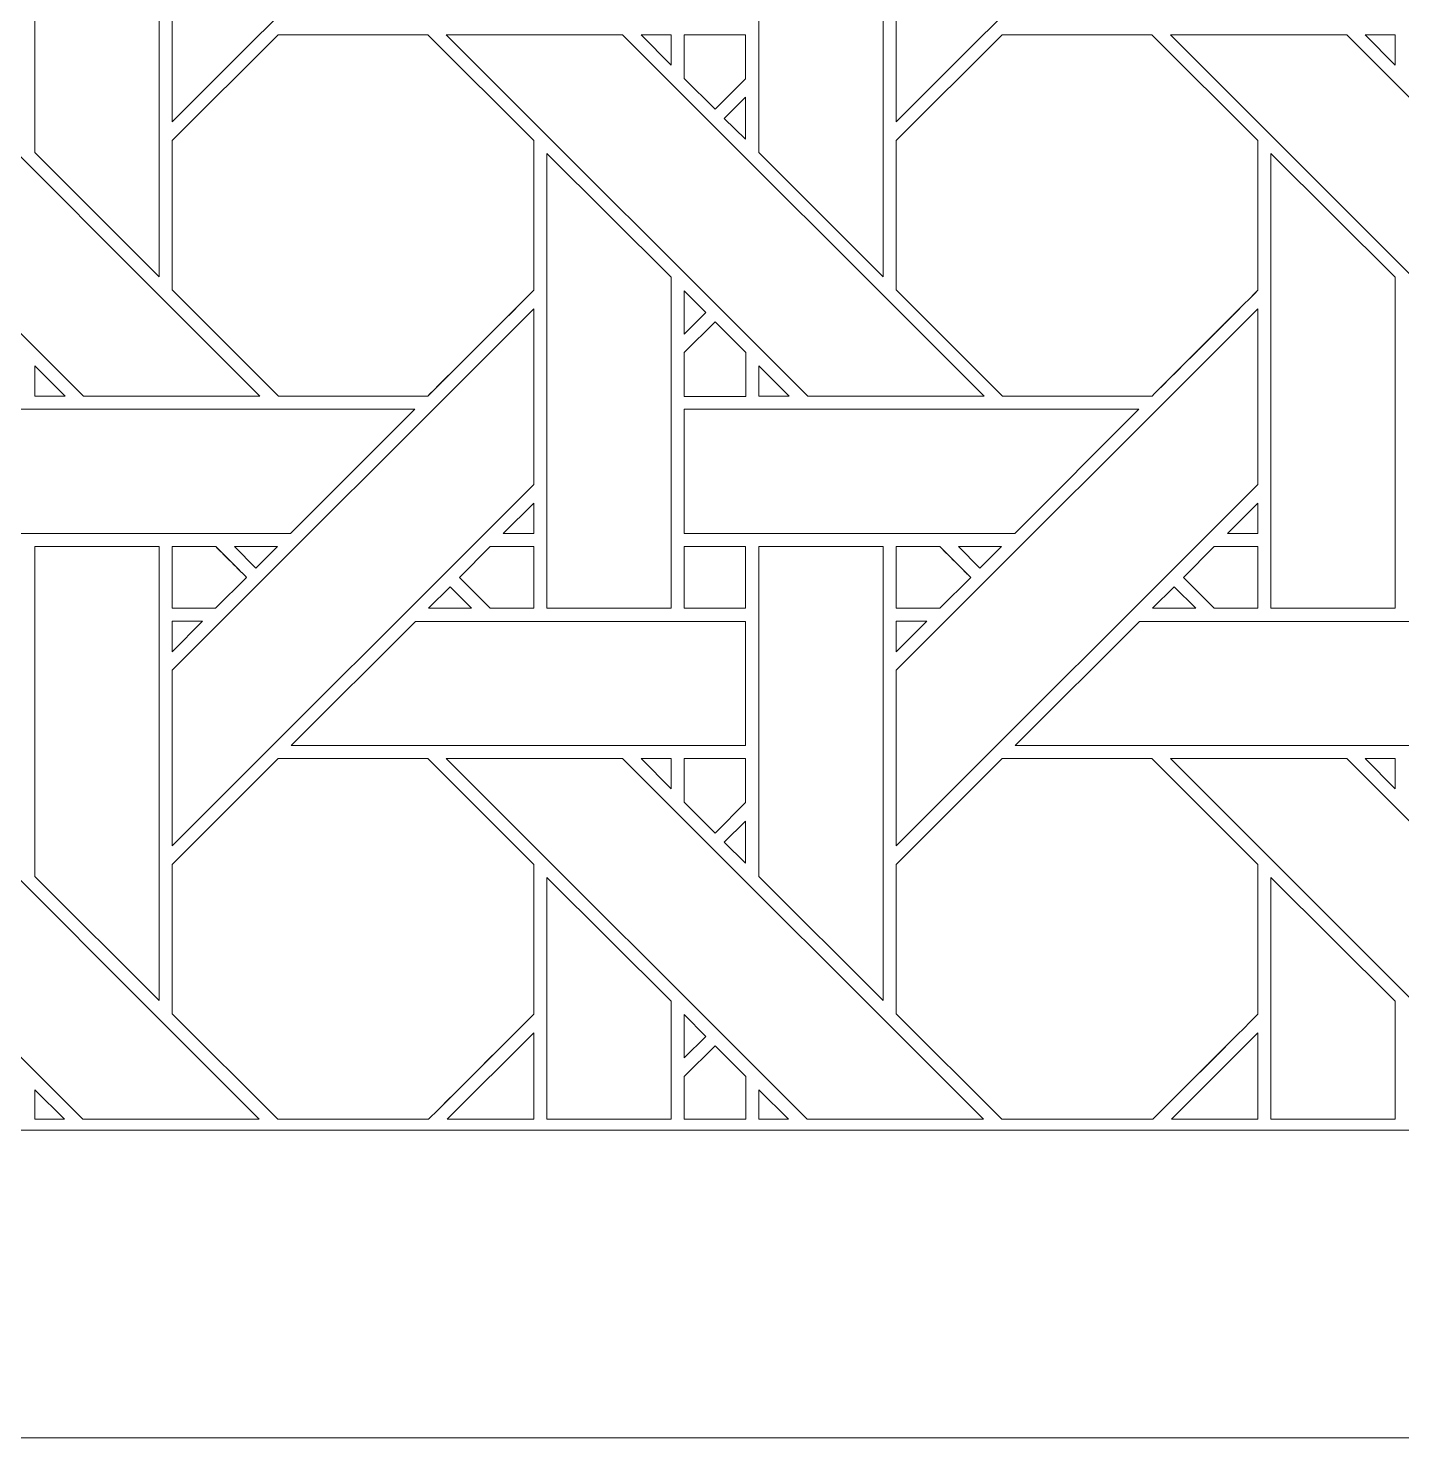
# Model space of a CAD drawing. Header units: inches. Extents: x 5.4 to 19.4, y 5.6 to 12.6.
# Drawn here: x 15.752 to 17.552, y 5.595 to 7.442 of the extents above; entities that cross this region are included whole.
import ezdxf

# ---------------------------------------------------------------- set-up
doc = ezdxf.new("R2010")
doc.units = ezdxf.units.IN
doc.header["$MEASUREMENT"] = 0
doc.layers.add('Design', color=7, linetype='Continuous', lineweight=0)

msp = doc.modelspace()

# ---------------------------------------------------------------- linework, layer by layer
at = {"layer": 'Design'}
for points, knots in [([(5.3829, 12.5948), (5.3829, 12.5948), (5.3829, 5.5948), (5.3829, 5.5948), (5.3829, 5.5948), (19.3829, 5.5948), (19.3829, 5.5948), (19.3829, 5.5948), (19.3829, 12.5948), (19.3829, 12.5948), (19.3829, 12.5948), (5.3829, 12.5948), (5.3829, 12.5948)], [0, 0, 0, 0, 1, 1, 1, 2, 2, 2, 3, 3, 3, 4, 4, 4, 4]), ([(5.8069, 12.1914), (5.8069, 12.1914), (5.8069, 5.9981), (5.8069, 5.9981), (5.8069, 5.9981), (18.9588, 5.9981), (18.9588, 5.9981), (18.9588, 5.9981), (18.9588, 12.1914), (18.9588, 12.1914), (18.9588, 12.1914), (5.8069, 12.1914), (5.8069, 12.1914)], [0, 0, 0, 0, 1, 1, 1, 2, 2, 2, 3, 3, 3, 4, 4, 4, 4]), ([(15.941, 7.5494), (15.941, 7.5494), (16.4146, 8.023), (16.4146, 8.023), (16.4146, 8.023), (16.4146, 7.7929), (16.4146, 7.7929), (16.4146, 7.7929), (15.941, 7.3193), (15.941, 7.3193), (15.941, 7.3193), (15.941, 7.5494), (15.941, 7.5494)], [0, 0, 0, 0, 1, 1, 1, 2, 2, 2, 3, 3, 3, 4, 4, 4, 4]), ([(16.8897, 7.5494), (16.8897, 7.5494), (17.3633, 8.023), (17.3633, 8.023), (17.3633, 8.023), (17.3633, 7.793), (17.3633, 7.793), (17.3633, 7.793), (16.8897, 7.3193), (16.8897, 7.3193), (16.8897, 7.3193), (16.8897, 7.5494), (16.8897, 7.5494)], [0, 0, 0, 0, 1, 1, 1, 2, 2, 2, 3, 3, 3, 4, 4, 4, 4]), ([(15.9238, 7.7115), (15.9238, 7.7115), (15.9238, 7.1164), (15.9238, 7.1164), (15.9238, 7.1164), (15.7609, 7.2793), (15.7609, 7.2793), (15.7609, 7.2793), (15.7609, 7.7115), (15.7609, 7.7115), (15.7609, 7.7115), (15.9238, 7.7115), (15.9238, 7.7115)], [0, 0, 0, 0, 1, 1, 1, 2, 2, 2, 3, 3, 3, 4, 4, 4, 4]), ([(16.8725, 7.7115), (16.8725, 7.7115), (16.8725, 7.1164), (16.8725, 7.1164), (16.8725, 7.1164), (16.7096, 7.2793), (16.7096, 7.2793), (16.7096, 7.2793), (16.7096, 7.7115), (16.7096, 7.7115), (16.7096, 7.7115), (16.8725, 7.7115), (16.8725, 7.7115)], [0, 0, 0, 0, 1, 1, 1, 2, 2, 2, 3, 3, 3, 4, 4, 4, 4]), ([(15.3514, 7.4336), (15.3514, 7.4336), (15.5823, 7.4336), (15.5823, 7.4336), (15.5823, 7.4336), (16.056, 6.96), (16.056, 6.96), (16.056, 6.96), (15.8249, 6.96), (15.8249, 6.96), (15.8249, 6.96), (15.3514, 7.4336), (15.3514, 7.4336)], [0, 0, 0, 0, 1, 1, 1, 2, 2, 2, 3, 3, 3, 4, 4, 4, 4]), ([(16.0797, 7.4336), (16.0797, 7.4336), (16.2759, 7.4336), (16.2759, 7.4336), (16.2759, 7.4336), (16.4146, 7.2949), (16.4146, 7.2949), (16.4146, 7.2949), (16.4146, 7.0987), (16.4146, 7.0987), (16.3968, 7.0807), (16.2849, 6.969), (16.2759, 6.96), (16.2759, 6.96), (16.0802, 6.96), (16.0802, 6.96), (16.0802, 6.96), (15.941, 7.0992), (15.941, 7.0992), (15.941, 7.0992), (15.941, 7.2949), (15.941, 7.2949), (15.941, 7.2949), (16.0797, 7.4336), (16.0797, 7.4336)], [0, 0, 0, 0, 1, 1, 1, 2, 2, 2, 3, 3, 3, 4, 4, 4, 5, 5, 5, 6, 6, 6, 7, 7, 7, 8, 8, 8, 8]), ([(15.941, 7.0992), (15.941, 7.0992), (15.941, 7.2949), (15.941, 7.2949), (15.941, 7.2949), (16.0797, 7.4336), (16.0797, 7.4336), (16.0797, 7.4336), (16.2759, 7.4336), (16.2759, 7.4336), (16.2759, 7.4336), (16.4146, 7.2949), (16.4146, 7.2949), (16.4146, 7.2949), (16.4146, 7.0987), (16.4146, 7.0987), (16.3967, 7.0806), (16.2848, 6.9689), (16.2759, 6.96), (16.2759, 6.96), (16.0802, 6.96), (16.0802, 6.96), (16.0802, 6.96), (15.941, 7.0992), (15.941, 7.0992)], [0, 0, 0, 0, 1, 1, 1, 2, 2, 2, 3, 3, 3, 4, 4, 4, 5, 5, 5, 6, 6, 6, 7, 7, 7, 8, 8, 8, 8]), ([(16.3001, 7.4336), (16.3001, 7.4336), (16.531, 7.4336), (16.531, 7.4336), (16.531, 7.4336), (17.0047, 6.96), (17.0047, 6.96), (17.0047, 6.96), (16.7736, 6.96), (16.7736, 6.96), (16.7736, 6.96), (16.3001, 7.4336), (16.3001, 7.4336)], [0, 0, 0, 0, 1, 1, 1, 2, 2, 2, 3, 3, 3, 4, 4, 4, 4]), ([(16.5946, 7.4336), (16.5946, 7.4336), (16.5946, 7.3938), (16.5946, 7.3938), (16.5946, 7.3938), (16.5552, 7.4336), (16.5552, 7.4336), (16.5552, 7.4336), (16.5946, 7.4336), (16.5946, 7.4336)], [0, 0, 0, 0, 1, 1, 1, 2, 2, 2, 3, 3, 3, 3]), ([(16.6921, 7.4336), (16.6921, 7.4336), (16.6921, 7.376), (16.6921, 7.376), (16.6921, 7.376), (16.6522, 7.3361), (16.6522, 7.3361), (16.6522, 7.3361), (16.6118, 7.3764), (16.6118, 7.3764), (16.6118, 7.3764), (16.6118, 7.4336), (16.6118, 7.4336), (16.6118, 7.4336), (16.6921, 7.4336), (16.6921, 7.4336)], [0, 0, 0, 0, 1, 1, 1, 2, 2, 2, 3, 3, 3, 4, 4, 4, 5, 5, 5, 5]), ([(16.6522, 7.3361), (16.6522, 7.3361), (16.6118, 7.3764), (16.6118, 7.3764), (16.6118, 7.3764), (16.6118, 7.4336), (16.6118, 7.4336), (16.6118, 7.4336), (16.6921, 7.4336), (16.6921, 7.4336), (16.6921, 7.4336), (16.6921, 7.376), (16.6921, 7.376), (16.6921, 7.376), (16.6522, 7.3361), (16.6522, 7.3361)], [0, 0, 0, 0, 1, 1, 1, 2, 2, 2, 3, 3, 3, 4, 4, 4, 5, 5, 5, 5]), ([(17.0284, 7.4336), (17.0284, 7.4336), (17.2246, 7.4336), (17.2246, 7.4336), (17.2246, 7.4336), (17.3634, 7.2949), (17.3634, 7.2949), (17.3634, 7.2949), (17.3634, 7.0987), (17.3634, 7.0987), (17.3456, 7.0807), (17.2336, 6.969), (17.2247, 6.96), (17.2247, 6.96), (17.029, 6.96), (17.029, 6.96), (17.029, 6.96), (16.8897, 7.0992), (16.8897, 7.0992), (16.8897, 7.0992), (16.8897, 7.2949), (16.8897, 7.2949), (16.8897, 7.2949), (17.0284, 7.4336), (17.0284, 7.4336)], [0, 0, 0, 0, 1, 1, 1, 2, 2, 2, 3, 3, 3, 4, 4, 4, 5, 5, 5, 6, 6, 6, 7, 7, 7, 8, 8, 8, 8]), ([(17.029, 6.96), (17.029, 6.96), (16.8897, 7.0992), (16.8897, 7.0992), (16.8897, 7.0992), (16.8897, 7.2949), (16.8897, 7.2949), (16.8897, 7.2949), (17.0284, 7.4336), (17.0284, 7.4336), (17.0284, 7.4336), (17.2246, 7.4336), (17.2246, 7.4336), (17.2246, 7.4336), (17.3634, 7.2949), (17.3634, 7.2949), (17.3634, 7.2949), (17.3634, 7.0987), (17.3634, 7.0987), (17.3454, 7.0806), (17.2335, 6.9689), (17.2247, 6.96), (17.2247, 6.96), (17.029, 6.96), (17.029, 6.96)], [0, 0, 0, 0, 1, 1, 1, 2, 2, 2, 3, 3, 3, 4, 4, 4, 5, 5, 5, 6, 6, 6, 7, 7, 7, 8, 8, 8, 8]), ([(17.2488, 7.4336), (17.2488, 7.4336), (17.4798, 7.4336), (17.4798, 7.4336), (17.4798, 7.4336), (17.9534, 6.96), (17.9534, 6.96), (17.9534, 6.96), (17.7224, 6.96), (17.7224, 6.96), (17.7224, 6.96), (17.2488, 7.4336), (17.2488, 7.4336)], [0, 0, 0, 0, 1, 1, 1, 2, 2, 2, 3, 3, 3, 4, 4, 4, 4]), ([(17.5433, 7.4336), (17.5433, 7.4336), (17.5433, 7.3938), (17.5433, 7.3938), (17.5433, 7.3938), (17.5039, 7.4336), (17.5039, 7.4336), (17.5039, 7.4336), (17.5433, 7.4336), (17.5433, 7.4336)], [0, 0, 0, 0, 1, 1, 1, 2, 2, 2, 3, 3, 3, 3]), ([(16.6921, 7.3518), (16.6921, 7.3518), (16.6921, 7.2966), (16.6921, 7.2966), (16.6921, 7.2966), (16.6643, 7.324), (16.6643, 7.324), (16.6643, 7.324), (16.6921, 7.3518), (16.6921, 7.3518)], [0, 0, 0, 0, 1, 1, 1, 2, 2, 2, 3, 3, 3, 3]), ([(16.5945, 7.1157), (16.5945, 7.1157), (16.5945, 6.682), (16.5945, 6.682), (16.5945, 6.682), (16.4317, 6.682), (16.4317, 6.682), (16.4317, 6.682), (16.4317, 7.2778), (16.4317, 7.2778), (16.4317, 7.2778), (16.5945, 7.1157), (16.5945, 7.1157)], [0, 0, 0, 0, 1, 1, 1, 2, 2, 2, 3, 3, 3, 4, 4, 4, 4]), ([(17.5432, 7.1157), (17.5432, 7.1157), (17.5432, 6.682), (17.5432, 6.682), (17.5432, 6.682), (17.3805, 6.682), (17.3805, 6.682), (17.3805, 6.682), (17.3805, 7.2778), (17.3805, 7.2778), (17.3805, 7.2778), (17.5432, 7.1157), (17.5432, 7.1157)], [0, 0, 0, 0, 1, 1, 1, 2, 2, 2, 3, 3, 3, 4, 4, 4, 4]), ([(16.6118, 7.0982), (16.6118, 7.0982), (16.64, 7.0696), (16.64, 7.0696), (16.64, 7.0696), (16.6118, 7.0414), (16.6118, 7.0414), (16.6118, 7.0414), (16.6118, 7.0982), (16.6118, 7.0982)], [0, 0, 0, 0, 1, 1, 1, 2, 2, 2, 3, 3, 3, 3]), ([(15.941, 6.6007), (15.941, 6.6007), (16.4146, 7.0743), (16.4146, 7.0743), (16.4146, 7.0743), (16.4146, 6.8442), (16.4146, 6.8442), (16.4146, 6.8442), (15.941, 6.3706), (15.941, 6.3706), (15.941, 6.3706), (15.941, 6.6007), (15.941, 6.6007)], [0, 0, 0, 0, 1, 1, 1, 2, 2, 2, 3, 3, 3, 4, 4, 4, 4]), ([(16.6118, 6.9597), (16.6118, 6.9597), (16.6118, 7.017), (16.6118, 7.017), (16.6118, 7.017), (16.6522, 7.0574), (16.6522, 7.0574), (16.6522, 7.0574), (16.6925, 7.017), (16.6925, 7.017), (16.6925, 7.017), (16.6925, 6.9597), (16.6925, 6.9597), (16.6925, 6.9597), (16.6118, 6.9597), (16.6118, 6.9597)], [0, 0, 0, 0, 1, 1, 1, 2, 2, 2, 3, 3, 3, 4, 4, 4, 5, 5, 5, 5]), ([(16.6925, 7.017), (16.6925, 7.017), (16.6925, 6.9597), (16.6925, 6.9597), (16.6925, 6.9597), (16.6118, 6.9597), (16.6118, 6.9597), (16.6118, 6.9597), (16.6118, 7.017), (16.6118, 7.017), (16.6118, 7.017), (16.6522, 7.0574), (16.6522, 7.0574), (16.6522, 7.0574), (16.6925, 7.017), (16.6925, 7.017)], [0, 0, 0, 0, 1, 1, 1, 2, 2, 2, 3, 3, 3, 4, 4, 4, 5, 5, 5, 5]), ([(16.8897, 6.6007), (16.8897, 6.6007), (17.3633, 7.0743), (17.3633, 7.0743), (17.3633, 7.0743), (17.3633, 6.8442), (17.3633, 6.8442), (17.3633, 6.8442), (16.8897, 6.3706), (16.8897, 6.3706), (16.8897, 6.3706), (16.8897, 6.6007), (16.8897, 6.6007)], [0, 0, 0, 0, 1, 1, 1, 2, 2, 2, 3, 3, 3, 4, 4, 4, 4]), ([(15.8007, 6.96), (15.8007, 6.96), (15.761, 6.96), (15.761, 6.96), (15.761, 6.96), (15.761, 6.9998), (15.761, 6.9998), (15.761, 6.9998), (15.8007, 6.96), (15.8007, 6.96)], [0, 0, 0, 0, 1, 1, 1, 2, 2, 2, 3, 3, 3, 3]), ([(16.7494, 6.96), (16.7494, 6.96), (16.7097, 6.96), (16.7097, 6.96), (16.7097, 6.96), (16.7097, 6.9998), (16.7097, 6.9998), (16.7097, 6.9998), (16.7494, 6.96), (16.7494, 6.96)], [0, 0, 0, 0, 1, 1, 1, 2, 2, 2, 3, 3, 3, 3]), ([(15.6631, 6.78), (15.6631, 6.78), (15.6631, 6.9427), (15.6631, 6.9427), (15.6631, 6.9427), (16.2588, 6.9427), (16.2588, 6.9427), (16.2588, 6.9427), (16.0961, 6.78), (16.0961, 6.78), (16.0961, 6.78), (15.6631, 6.78), (15.6631, 6.78)], [0, 0, 0, 0, 1, 1, 1, 2, 2, 2, 3, 3, 3, 4, 4, 4, 4]), ([(16.6118, 6.78), (16.6118, 6.78), (16.6118, 6.9427), (16.6118, 6.9427), (16.6118, 6.9427), (17.2075, 6.9427), (17.2075, 6.9427), (17.2075, 6.9427), (17.0448, 6.78), (17.0448, 6.78), (17.0448, 6.78), (16.6118, 6.78), (16.6118, 6.78)], [0, 0, 0, 0, 1, 1, 1, 2, 2, 2, 3, 3, 3, 4, 4, 4, 4]), ([(16.3748, 6.7801), (16.3748, 6.7801), (16.4146, 6.8198), (16.4146, 6.8198), (16.4146, 6.8198), (16.4146, 6.7801), (16.4146, 6.7801), (16.4146, 6.7801), (16.3748, 6.7801), (16.3748, 6.7801)], [0, 0, 0, 0, 1, 1, 1, 2, 2, 2, 3, 3, 3, 3]), ([(17.3236, 6.7801), (17.3236, 6.7801), (17.3634, 6.8198), (17.3634, 6.8198), (17.3634, 6.8198), (17.3634, 6.7801), (17.3634, 6.7801), (17.3634, 6.7801), (17.3236, 6.7801), (17.3236, 6.7801)], [0, 0, 0, 0, 1, 1, 1, 2, 2, 2, 3, 3, 3, 3]), ([(15.9238, 6.7628), (15.9238, 6.7628), (15.9238, 6.1677), (15.9238, 6.1677), (15.9238, 6.1677), (15.7609, 6.3306), (15.7609, 6.3306), (15.7609, 6.3306), (15.7609, 6.7628), (15.7609, 6.7628), (15.7609, 6.7628), (15.9238, 6.7628), (15.9238, 6.7628)], [0, 0, 0, 0, 1, 1, 1, 2, 2, 2, 3, 3, 3, 4, 4, 4, 4]), ([(15.998, 6.7627), (16.0032, 6.7576), (16.0339, 6.7268), (16.0384, 6.7224), (16.0384, 6.7224), (15.9979, 6.682), (15.9979, 6.682), (15.9979, 6.682), (15.941, 6.682), (15.941, 6.682), (15.941, 6.682), (15.941, 6.7627), (15.941, 6.7627), (15.941, 6.7627), (15.998, 6.7627), (15.998, 6.7627)], [0, 0, 0, 0, 1, 1, 1, 2, 2, 2, 3, 3, 3, 4, 4, 4, 5, 5, 5, 5]), ([(15.941, 6.682), (15.941, 6.682), (15.941, 6.7627), (15.941, 6.7627), (15.941, 6.7627), (15.998, 6.7627), (15.998, 6.7627), (16.0036, 6.7572), (16.0384, 6.7224), (16.0384, 6.7224), (16.0384, 6.7224), (15.9979, 6.682), (15.9979, 6.682), (15.9979, 6.682), (15.941, 6.682), (15.941, 6.682)], [0, 0, 0, 0, 1, 1, 1, 2, 2, 2, 3, 3, 3, 4, 4, 4, 5, 5, 5, 5]), ([(16.0224, 6.7628), (16.0224, 6.7628), (16.0788, 6.7628), (16.0788, 6.7628), (16.0788, 6.7628), (16.0506, 6.7346), (16.0506, 6.7346), (16.0506, 6.7346), (16.0224, 6.7628), (16.0224, 6.7628)], [0, 0, 0, 0, 1, 1, 1, 2, 2, 2, 3, 3, 3, 3]), ([(16.4146, 6.7628), (16.4146, 6.7628), (16.4146, 6.682), (16.4146, 6.682), (16.4146, 6.682), (16.3575, 6.682), (16.3575, 6.682), (16.3575, 6.682), (16.3172, 6.7223), (16.3172, 6.7223), (16.3172, 6.7223), (16.3576, 6.7628), (16.3576, 6.7628), (16.3576, 6.7628), (16.4146, 6.7628), (16.4146, 6.7628)], [0, 0, 0, 0, 1, 1, 1, 2, 2, 2, 3, 3, 3, 4, 4, 4, 5, 5, 5, 5]), ([(16.3172, 6.7223), (16.3172, 6.7223), (16.3576, 6.7628), (16.3576, 6.7628), (16.3576, 6.7628), (16.4146, 6.7628), (16.4146, 6.7628), (16.4146, 6.7628), (16.4146, 6.682), (16.4146, 6.682), (16.4146, 6.682), (16.3575, 6.682), (16.3575, 6.682), (16.3575, 6.682), (16.3172, 6.7223), (16.3172, 6.7223)], [0, 0, 0, 0, 1, 1, 1, 2, 2, 2, 3, 3, 3, 4, 4, 4, 5, 5, 5, 5]), ([(16.6921, 6.7627), (16.6921, 6.7627), (16.6921, 6.682), (16.6921, 6.682), (16.6921, 6.682), (16.6118, 6.682), (16.6118, 6.682), (16.6118, 6.682), (16.6118, 6.7627), (16.6118, 6.7627), (16.6118, 6.7627), (16.6921, 6.7627), (16.6921, 6.7627)], [0, 0, 0, 0, 1, 1, 1, 2, 2, 2, 3, 3, 3, 4, 4, 4, 4]), ([(16.6921, 6.7627), (16.6921, 6.7627), (16.6921, 6.682), (16.6921, 6.682), (16.6921, 6.682), (16.6118, 6.682), (16.6118, 6.682), (16.6118, 6.682), (16.6118, 6.7627), (16.6118, 6.7627), (16.6118, 6.7627), (16.6921, 6.7627), (16.6921, 6.7627)], [0, 0, 0, 0, 1, 1, 1, 2, 2, 2, 3, 3, 3, 4, 4, 4, 4]), ([(16.8725, 6.7628), (16.8725, 6.7628), (16.8725, 6.1677), (16.8725, 6.1677), (16.8725, 6.1677), (16.7096, 6.3306), (16.7096, 6.3306), (16.7096, 6.3306), (16.7096, 6.7628), (16.7096, 6.7628), (16.7096, 6.7628), (16.8725, 6.7628), (16.8725, 6.7628)], [0, 0, 0, 0, 1, 1, 1, 2, 2, 2, 3, 3, 3, 4, 4, 4, 4]), ([(16.9468, 6.7627), (16.9519, 6.7576), (16.9827, 6.7268), (16.9871, 6.7224), (16.9871, 6.7224), (16.9467, 6.682), (16.9467, 6.682), (16.9467, 6.682), (16.8897, 6.682), (16.8897, 6.682), (16.8897, 6.682), (16.8897, 6.7627), (16.8897, 6.7627), (16.8897, 6.7627), (16.9468, 6.7627), (16.9468, 6.7627)], [0, 0, 0, 0, 1, 1, 1, 2, 2, 2, 3, 3, 3, 4, 4, 4, 5, 5, 5, 5]), ([(16.8897, 6.682), (16.8897, 6.682), (16.8897, 6.7627), (16.8897, 6.7627), (16.8897, 6.7627), (16.9468, 6.7627), (16.9468, 6.7627), (16.9521, 6.7575), (16.9829, 6.7266), (16.9871, 6.7224), (16.9871, 6.7224), (16.9467, 6.682), (16.9467, 6.682), (16.9467, 6.682), (16.8897, 6.682), (16.8897, 6.682)], [0, 0, 0, 0, 1, 1, 1, 2, 2, 2, 3, 3, 3, 4, 4, 4, 5, 5, 5, 5]), ([(16.9711, 6.7628), (16.9711, 6.7628), (17.0276, 6.7628), (17.0276, 6.7628), (17.0276, 6.7628), (16.9993, 6.7346), (16.9993, 6.7346), (16.9993, 6.7346), (16.9711, 6.7628), (16.9711, 6.7628)], [0, 0, 0, 0, 1, 1, 1, 2, 2, 2, 3, 3, 3, 3]), ([(17.3634, 6.7628), (17.3634, 6.7628), (17.3634, 6.682), (17.3634, 6.682), (17.3634, 6.682), (17.3063, 6.682), (17.3063, 6.682), (17.3063, 6.682), (17.2659, 6.7223), (17.2659, 6.7223), (17.2659, 6.7223), (17.3063, 6.7628), (17.3063, 6.7628), (17.3063, 6.7628), (17.3634, 6.7628), (17.3634, 6.7628)], [0, 0, 0, 0, 1, 1, 1, 2, 2, 2, 3, 3, 3, 4, 4, 4, 5, 5, 5, 5]), ([(17.2659, 6.7223), (17.2659, 6.7223), (17.3063, 6.7628), (17.3063, 6.7628), (17.3063, 6.7628), (17.3634, 6.7628), (17.3634, 6.7628), (17.3634, 6.7628), (17.3634, 6.682), (17.3634, 6.682), (17.3634, 6.682), (17.3063, 6.682), (17.3063, 6.682), (17.3063, 6.682), (17.2659, 6.7223), (17.2659, 6.7223)], [0, 0, 0, 0, 1, 1, 1, 2, 2, 2, 3, 3, 3, 4, 4, 4, 5, 5, 5, 5]), ([(16.3333, 6.682), (16.3333, 6.682), (16.2768, 6.682), (16.2768, 6.682), (16.2768, 6.682), (16.305, 6.7102), (16.305, 6.7102), (16.305, 6.7102), (16.3333, 6.682), (16.3333, 6.682)], [0, 0, 0, 0, 1, 1, 1, 2, 2, 2, 3, 3, 3, 3]), ([(17.282, 6.682), (17.282, 6.682), (17.2255, 6.682), (17.2255, 6.682), (17.2255, 6.682), (17.2538, 6.7102), (17.2538, 6.7102), (17.2538, 6.7102), (17.282, 6.682), (17.282, 6.682)], [0, 0, 0, 0, 1, 1, 1, 2, 2, 2, 3, 3, 3, 3]), ([(15.9808, 6.6649), (15.9808, 6.6649), (15.941, 6.625), (15.941, 6.625), (15.941, 6.625), (15.941, 6.6649), (15.941, 6.6649), (15.941, 6.6649), (15.9808, 6.6649), (15.9808, 6.6649)], [0, 0, 0, 0, 1, 1, 1, 2, 2, 2, 3, 3, 3, 3]), ([(16.2596, 6.6648), (16.2596, 6.6648), (16.6921, 6.6648), (16.6921, 6.6648), (16.6921, 6.6648), (16.6921, 6.502), (16.6921, 6.502), (16.6921, 6.502), (16.0968, 6.502), (16.0968, 6.502), (16.0968, 6.502), (16.2596, 6.6648), (16.2596, 6.6648)], [0, 0, 0, 0, 1, 1, 1, 2, 2, 2, 3, 3, 3, 4, 4, 4, 4]), ([(16.9295, 6.6649), (16.9295, 6.6649), (16.8897, 6.625), (16.8897, 6.625), (16.8897, 6.625), (16.8897, 6.6649), (16.8897, 6.6649), (16.8897, 6.6649), (16.9295, 6.6649), (16.9295, 6.6649)], [0, 0, 0, 0, 1, 1, 1, 2, 2, 2, 3, 3, 3, 3]), ([(17.2084, 6.6648), (17.2084, 6.6648), (17.6408, 6.6648), (17.6408, 6.6648), (17.6408, 6.6648), (17.6408, 6.502), (17.6408, 6.502), (17.6408, 6.502), (17.0455, 6.502), (17.0455, 6.502), (17.0455, 6.502), (17.2084, 6.6648), (17.2084, 6.6648)], [0, 0, 0, 0, 1, 1, 1, 2, 2, 2, 3, 3, 3, 4, 4, 4, 4]), ([(15.3514, 6.4849), (15.3514, 6.4849), (15.5823, 6.4849), (15.5823, 6.4849), (15.5823, 6.4849), (16.055, 6.0122), (16.055, 6.0122), (16.055, 6.0122), (15.824, 6.0122), (15.824, 6.0122), (15.824, 6.0122), (15.3514, 6.4849), (15.3514, 6.4849)], [0, 0, 0, 0, 1, 1, 1, 2, 2, 2, 3, 3, 3, 4, 4, 4, 4]), ([(16.0792, 6.0122), (16.0792, 6.0122), (15.941, 6.1505), (15.941, 6.1505), (15.941, 6.1505), (15.941, 6.3462), (15.941, 6.3462), (15.941, 6.3462), (16.0797, 6.4849), (16.0797, 6.4849), (16.0797, 6.4849), (16.2759, 6.4849), (16.2759, 6.4849), (16.2759, 6.4849), (16.4146, 6.3462), (16.4146, 6.3462), (16.4146, 6.3462), (16.4146, 6.1499), (16.4146, 6.1499), (16.3972, 6.1324), (16.2899, 6.0253), (16.2769, 6.0122), (16.2769, 6.0122), (16.0792, 6.0122), (16.0792, 6.0122)], [0, 0, 0, 0, 1, 1, 1, 2, 2, 2, 3, 3, 3, 4, 4, 4, 5, 5, 5, 6, 6, 6, 7, 7, 7, 8, 8, 8, 8]), ([(16.2769, 6.0122), (16.2769, 6.0122), (16.0792, 6.0122), (16.0792, 6.0122), (16.0792, 6.0122), (15.941, 6.1505), (15.941, 6.1505), (15.941, 6.1505), (15.941, 6.3462), (15.941, 6.3462), (15.941, 6.3462), (16.0797, 6.4849), (16.0797, 6.4849), (16.0797, 6.4849), (16.2759, 6.4849), (16.2759, 6.4849), (16.2759, 6.4849), (16.4146, 6.3462), (16.4146, 6.3462), (16.4146, 6.3462), (16.4146, 6.1499), (16.4146, 6.1499), (16.3971, 6.1323), (16.2899, 6.0252), (16.2769, 6.0122)], [0, 0, 0, 0, 1, 1, 1, 2, 2, 2, 3, 3, 3, 4, 4, 4, 5, 5, 5, 6, 6, 6, 7, 7, 7, 8, 8, 8, 8]), ([(16.7727, 6.0122), (16.7727, 6.0122), (16.3001, 6.4849), (16.3001, 6.4849), (16.3001, 6.4849), (16.531, 6.4849), (16.531, 6.4849), (16.531, 6.4849), (17.0037, 6.0122), (17.0037, 6.0122), (17.0037, 6.0122), (16.7727, 6.0122), (16.7727, 6.0122)], [0, 0, 0, 0, 1, 1, 1, 2, 2, 2, 3, 3, 3, 4, 4, 4, 4]), ([(16.5946, 6.4849), (16.5946, 6.4849), (16.5946, 6.4451), (16.5946, 6.4451), (16.5946, 6.4451), (16.5552, 6.4849), (16.5552, 6.4849), (16.5552, 6.4849), (16.5946, 6.4849), (16.5946, 6.4849)], [0, 0, 0, 0, 1, 1, 1, 2, 2, 2, 3, 3, 3, 3]), ([(16.6921, 6.4849), (16.6921, 6.4849), (16.6921, 6.4273), (16.6921, 6.4273), (16.6921, 6.4273), (16.6522, 6.3873), (16.6522, 6.3873), (16.6522, 6.3873), (16.6118, 6.4277), (16.6118, 6.4277), (16.6118, 6.4277), (16.6118, 6.4849), (16.6118, 6.4849), (16.6118, 6.4849), (16.6921, 6.4849), (16.6921, 6.4849)], [0, 0, 0, 0, 1, 1, 1, 2, 2, 2, 3, 3, 3, 4, 4, 4, 5, 5, 5, 5]), ([(16.6522, 6.3873), (16.6522, 6.3873), (16.6118, 6.4277), (16.6118, 6.4277), (16.6118, 6.4277), (16.6118, 6.4849), (16.6118, 6.4849), (16.6118, 6.4849), (16.6921, 6.4849), (16.6921, 6.4849), (16.6921, 6.4849), (16.6921, 6.4273), (16.6921, 6.4273), (16.6921, 6.4273), (16.6522, 6.3873), (16.6522, 6.3873)], [0, 0, 0, 0, 1, 1, 1, 2, 2, 2, 3, 3, 3, 4, 4, 4, 5, 5, 5, 5]), ([(17.028, 6.0122), (17.028, 6.0122), (16.8897, 6.1505), (16.8897, 6.1505), (16.8897, 6.1505), (16.8897, 6.3462), (16.8897, 6.3462), (16.8897, 6.3462), (17.0284, 6.4849), (17.0284, 6.4849), (17.0284, 6.4849), (17.2246, 6.4849), (17.2246, 6.4849), (17.2246, 6.4849), (17.3634, 6.3462), (17.3634, 6.3462), (17.3634, 6.3462), (17.3634, 6.1499), (17.3634, 6.1499), (17.3459, 6.1324), (17.2386, 6.0253), (17.2256, 6.0122), (17.2256, 6.0122), (17.028, 6.0122), (17.028, 6.0122)], [0, 0, 0, 0, 1, 1, 1, 2, 2, 2, 3, 3, 3, 4, 4, 4, 5, 5, 5, 6, 6, 6, 7, 7, 7, 8, 8, 8, 8]), ([(17.2256, 6.0122), (17.2256, 6.0122), (17.028, 6.0122), (17.028, 6.0122), (17.028, 6.0122), (16.8897, 6.1505), (16.8897, 6.1505), (16.8897, 6.1505), (16.8897, 6.3462), (16.8897, 6.3462), (16.8897, 6.3462), (17.0284, 6.4849), (17.0284, 6.4849), (17.0284, 6.4849), (17.2246, 6.4849), (17.2246, 6.4849), (17.2246, 6.4849), (17.3634, 6.3462), (17.3634, 6.3462), (17.3634, 6.3462), (17.3634, 6.1499), (17.3634, 6.1499), (17.3458, 6.1323), (17.2386, 6.0252), (17.2256, 6.0122)], [0, 0, 0, 0, 1, 1, 1, 2, 2, 2, 3, 3, 3, 4, 4, 4, 5, 5, 5, 6, 6, 6, 7, 7, 7, 8, 8, 8, 8]), ([(17.7214, 6.0122), (17.7214, 6.0122), (17.2488, 6.4849), (17.2488, 6.4849), (17.2488, 6.4849), (17.4798, 6.4849), (17.4798, 6.4849), (17.4798, 6.4849), (17.9524, 6.0122), (17.9524, 6.0122), (17.9524, 6.0122), (17.7214, 6.0122), (17.7214, 6.0122)], [0, 0, 0, 0, 1, 1, 1, 2, 2, 2, 3, 3, 3, 4, 4, 4, 4]), ([(17.5433, 6.4849), (17.5433, 6.4849), (17.5433, 6.4451), (17.5433, 6.4451), (17.5433, 6.4451), (17.5039, 6.4849), (17.5039, 6.4849), (17.5039, 6.4849), (17.5433, 6.4849), (17.5433, 6.4849)], [0, 0, 0, 0, 1, 1, 1, 2, 2, 2, 3, 3, 3, 3]), ([(16.6921, 6.4031), (16.6921, 6.4031), (16.6921, 6.3479), (16.6921, 6.3479), (16.6921, 6.3479), (16.6643, 6.3753), (16.6643, 6.3753), (16.6643, 6.3753), (16.6921, 6.4031), (16.6921, 6.4031)], [0, 0, 0, 0, 1, 1, 1, 2, 2, 2, 3, 3, 3, 3]), ([(16.4317, 6.0122), (16.4317, 6.0122), (16.4317, 6.3291), (16.4317, 6.3291), (16.4317, 6.3291), (16.5945, 6.1669), (16.5945, 6.1669), (16.5945, 6.1669), (16.5945, 6.0122), (16.5945, 6.0122), (16.5945, 6.0122), (16.4317, 6.0122), (16.4317, 6.0122)], [0, 0, 0, 0, 1, 1, 1, 2, 2, 2, 3, 3, 3, 4, 4, 4, 4]), ([(17.3805, 6.0122), (17.3805, 6.0122), (17.3805, 6.3291), (17.3805, 6.3291), (17.3805, 6.3291), (17.5432, 6.1669), (17.5432, 6.1669), (17.5432, 6.1669), (17.5432, 6.0122), (17.5432, 6.0122), (17.5432, 6.0122), (17.3805, 6.0122), (17.3805, 6.0122)], [0, 0, 0, 0, 1, 1, 1, 2, 2, 2, 3, 3, 3, 4, 4, 4, 4]), ([(16.64, 6.1209), (16.64, 6.1209), (16.6118, 6.0927), (16.6118, 6.0927), (16.6118, 6.0927), (16.6118, 6.1495), (16.6118, 6.1495), (16.6118, 6.1495), (16.64, 6.1209), (16.64, 6.1209)], [0, 0, 0, 0, 1, 1, 1, 2, 2, 2, 3, 3, 3, 3]), ([(16.4146, 6.1255), (16.4146, 6.1255), (16.4146, 6.0122), (16.4146, 6.0122), (16.4146, 6.0122), (16.3013, 6.0122), (16.3013, 6.0122), (16.3013, 6.0122), (16.4146, 6.1255), (16.4146, 6.1255)], [0, 0, 0, 0, 1, 1, 1, 2, 2, 2, 3, 3, 3, 3]), ([(17.3633, 6.1255), (17.3633, 6.1255), (17.3633, 6.0122), (17.3633, 6.0122), (17.3633, 6.0122), (17.25, 6.0122), (17.25, 6.0122), (17.25, 6.0122), (17.3633, 6.1255), (17.3633, 6.1255)], [0, 0, 0, 0, 1, 1, 1, 2, 2, 2, 3, 3, 3, 3]), ([(16.6118, 6.0122), (16.6118, 6.0122), (16.6118, 6.0683), (16.6118, 6.0683), (16.6118, 6.0683), (16.6522, 6.1086), (16.6522, 6.1086), (16.6522, 6.1086), (16.6925, 6.0683), (16.6925, 6.0683), (16.6925, 6.0683), (16.6925, 6.0122), (16.6925, 6.0122), (16.6925, 6.0122), (16.6118, 6.0122), (16.6118, 6.0122)], [0, 0, 0, 0, 1, 1, 1, 2, 2, 2, 3, 3, 3, 4, 4, 4, 5, 5, 5, 5]), ([(16.6118, 6.0683), (16.6118, 6.0683), (16.6522, 6.1086), (16.6522, 6.1086), (16.6522, 6.1086), (16.6925, 6.0683), (16.6925, 6.0683), (16.6925, 6.0683), (16.6925, 6.0122), (16.6925, 6.0122), (16.6925, 6.0122), (16.6118, 6.0122), (16.6118, 6.0122), (16.6118, 6.0122), (16.6118, 6.0683), (16.6118, 6.0683)], [0, 0, 0, 0, 1, 1, 1, 2, 2, 2, 3, 3, 3, 4, 4, 4, 5, 5, 5, 5]), ([(15.761, 6.0122), (15.761, 6.0122), (15.761, 6.051), (15.761, 6.051), (15.761, 6.051), (15.7997, 6.0122), (15.7997, 6.0122), (15.7997, 6.0122), (15.761, 6.0122), (15.761, 6.0122)], [0, 0, 0, 0, 1, 1, 1, 2, 2, 2, 3, 3, 3, 3]), ([(16.7097, 6.0122), (16.7097, 6.0122), (16.7097, 6.051), (16.7097, 6.051), (16.7097, 6.051), (16.7485, 6.0122), (16.7485, 6.0122), (16.7485, 6.0122), (16.7097, 6.0122), (16.7097, 6.0122)], [0, 0, 0, 0, 1, 1, 1, 2, 2, 2, 3, 3, 3, 3])]:
    msp.add_open_spline(points, degree=3, knots=knots, dxfattribs=at)

doc.saveas('drawing.dxf')
